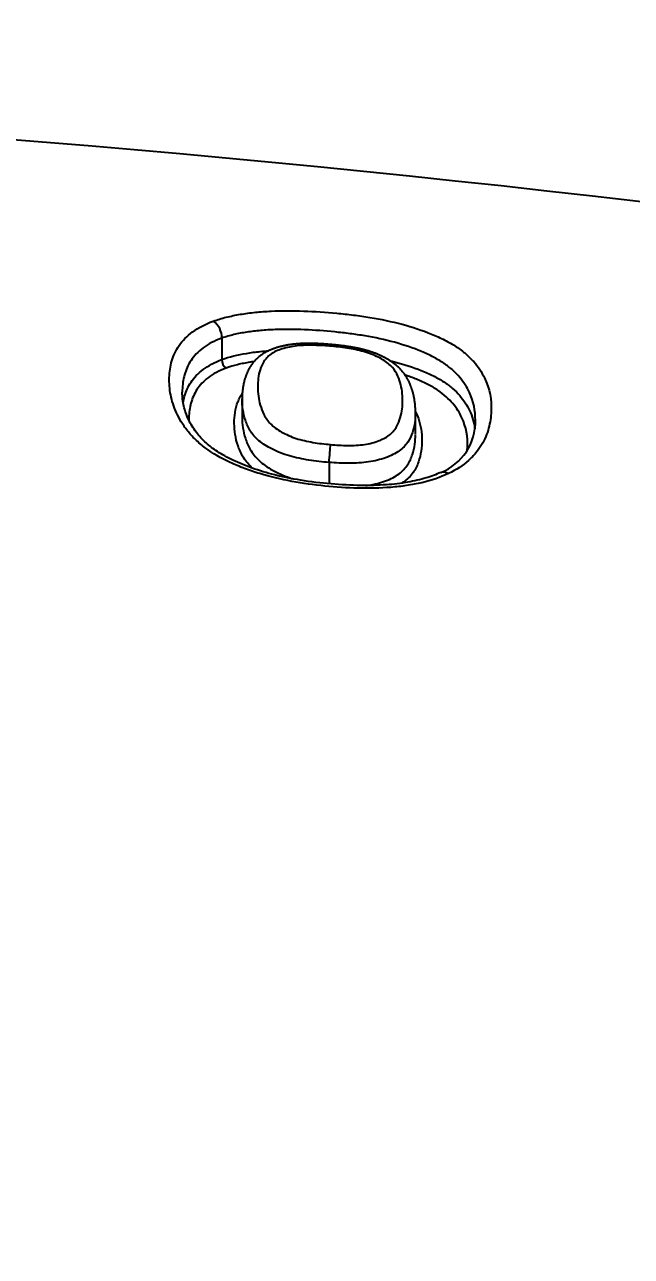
# Model space of a CAD drawing. Header units: millimetres. Extents: x 976 to 9349, y -1578 to 2211.
# Drawn here: x 5931.248 to 5931.672, y 661.093 to 661.954 of the extents above; entities that cross this region are included whole.
import ezdxf

# ---------------------------------------------------------------- set-up
doc = ezdxf.new("R2010")
doc.units = ezdxf.units.MM
doc.layers.add('Szkic', color=6, linetype='Continuous')
doc.layers.add('Wbudowane', color=175, linetype='Continuous')
doc.dimstyles.new('ISO-25', dxfattribs={"dimtxt": 4, "dimasz": 5, "dimexe": 1.25, "dimexo": 0.625, "dimgap": 1, "dimtad": 1, "dimtxsty": 'Standard', "dimcen": 2.5, "dimadec": 0, "dimazin": 0, "dimtfac": 1, "dimtmove": 0, "dimatfit": 3, "dimfxl": 1, "dimarcsym": 0})

# ---------------------------------------------------------------- blocks, each defined once
blk = doc.blocks.new('Z$W@#21058')
for p, q in [((21.01608, 143.26051), (21.01608, 143.2455)), ((21.01608, 143.26051), (21.01608, 143.26051)), ((21.01608, 143.2455), (21.01608, 143.24549)), ((21.03025, 143.21802), (21.03025, 143.20556)), ((21.15146, 143.19324), (21.15146, 143.20838)), ((21.09104, 143.17357), (21.09104, 143.1587))]:
    blk.add_line(p, q)
for centre, radius, start, end in [((20.08536, 134.57068), 9.23285, 71.919951, 91.398326), ((19.93395, 131.71214), 11.72448, 80.27926, 90.361369), ((21.00202, 143.26086), 0.01407, 358.58117, 54.99518), ((21.0231, 143.24532), 0.00702, 178.60315, 235.01444), ((21.15548, 143.20199), 0.0379, 291.1511, 1.66739)]:
    blk.add_arc(centre, radius, start, end)
blk.add_ellipse((21.09103, 143.1778), major_axis=(-0.00088, -0.00996), ratio=0.041587, start_param=1.136324, end_param=2.561054)
for points, knots in [([(21.01009, 143.27239), (21.01297, 143.27341), (21.01603, 143.27431), (21.02237, 143.27589), (21.02894, 143.27723), (21.03596, 143.27815), (21.04317, 143.27888), (21.0469, 143.27915), (21.05812, 143.27968), (21.0657, 143.27968), (21.08098, 143.27915), (21.08869, 143.27862), (21.10034, 143.27751), (21.10425, 143.27709), (21.11198, 143.27611), (21.11582, 143.27556), (21.12725, 143.27368), (21.13476, 143.27213), (21.14939, 143.26823), (21.15628, 143.26596), (21.16592, 143.262), (21.16901, 143.26059), (21.17476, 143.25765), (21.17743, 143.25611), (21.18236, 143.25289), (21.1846, 143.2512), (21.1887, 143.24768), (21.19054, 143.24587), (21.19539, 143.24037), (21.19783, 143.2366), (21.20345, 143.22498), (21.20472, 143.21723), (21.20432, 143.20741), (21.20414, 143.20544), (21.20356, 143.20149), (21.20316, 143.1995), (21.20155, 143.19356), (21.19996, 143.18967), (21.19654, 143.18399), (21.19522, 143.18213), (21.19218, 143.17847), (21.19045, 143.17668), (21.18468, 143.17157), (21.18006, 143.16849), (21.17451, 143.16581)], [0, 0, 0, 0, 0.03125, 0.03125, 0.0625, 0.09375, 0.09375, 0.125, 0.125, 0.1875, 0.1875, 0.25, 0.25, 0.28125, 0.28125, 0.3125, 0.3125, 0.375, 0.375, 0.4375, 0.4375, 0.46875, 0.46875, 0.5, 0.5, 0.53125, 0.53125, 0.5625, 0.5625, 0.625, 0.625, 0.75, 0.75, 0.78125, 0.78125, 0.8125, 0.8125, 0.875, 0.875, 0.90625, 0.90625, 0.9375, 0.9375, 1, 1, 1, 1]), ([(21.17451, 143.16581), (21.1689, 143.16316), (21.16265, 143.16105), (21.15243, 143.15865), (21.14886, 143.15798), (21.14162, 143.15689), (21.13794, 143.15648), (21.12676, 143.15557), (21.11909, 143.15541), (21.10353, 143.15579), (21.0958, 143.15632), (21.08039, 143.15787), (21.07272, 143.15891), (21.05747, 143.16175), (21.04984, 143.16357), (21.03898, 143.16688), (21.03544, 143.16808), (21.02854, 143.17069), (21.02516, 143.1721), (21.01542, 143.17663), (21.00957, 143.17999), (21.00199, 143.18563), (20.99968, 143.18761), (20.99556, 143.19161), (20.99373, 143.19365), (20.99044, 143.1978), (20.98898, 143.19992), (20.98643, 143.20414), (20.98533, 143.20624), (20.98247, 143.21252), (20.98114, 143.21667), (20.97951, 143.2249), (20.97921, 143.22898), (20.97946, 143.2369), (20.97999, 143.24076), (20.98163, 143.24638), (20.98231, 143.24822), (20.98401, 143.25185), (20.98502, 143.25363), (20.98857, 143.25876), (20.99164, 143.26194), (20.99963, 143.26776), (21.00442, 143.27029), (21.01009, 143.27239)], [0, 0, 0, 0, 0.0625, 0.0625, 0.09375, 0.09375, 0.125, 0.125, 0.1875, 0.1875, 0.25, 0.25, 0.3125, 0.3125, 0.375, 0.375, 0.40625, 0.40625, 0.4375, 0.4375, 0.5, 0.5, 0.53125, 0.53125, 0.5625, 0.5625, 0.59375, 0.59375, 0.625, 0.625, 0.6875, 0.6875, 0.75, 0.75, 0.8125, 0.8125, 0.84375, 0.84375, 0.875, 0.875, 0.9375, 0.9375, 1, 1, 1, 1]), ([(21.01608, 143.26051), (21.0135, 143.25957), (21.01112, 143.25852), (21.00675, 143.25623), (21.00476, 143.25498), (20.99937, 143.25097), (20.99663, 143.24802), (20.99347, 143.24328), (20.99257, 143.24163), (20.99108, 143.23829), (20.99047, 143.23659), (20.98904, 143.23141), (20.98857, 143.22785), (20.98844, 143.2237), (20.98844, 143.22318), (20.98844, 143.22266)], [0, 0, 0, 0, 0.120733, 0.120733, 0.241466, 0.241466, 0.482931, 0.482931, 0.603664, 0.603664, 0.724397, 0.724397, 0.965862, 0.965862, 1, 1, 1, 1]), ([(21.19337, 143.2031), (21.19337, 143.2096), (21.19216, 143.21605), (21.18749, 143.22609), (21.18531, 143.2296), (21.18097, 143.23472), (21.17934, 143.23642), (21.17564, 143.23972), (21.17361, 143.24132), (21.16913, 143.24436), (21.16669, 143.24581), (21.16143, 143.24858), (21.1586, 143.2499), (21.14977, 143.25361), (21.14345, 143.25574), (21.13005, 143.2594), (21.1232, 143.26085), (21.11276, 143.26261), (21.10926, 143.26313), (21.1022, 143.26405), (21.09863, 143.26445), (21.088, 143.26551), (21.08097, 143.26603), (21.06701, 143.26661), (21.06009, 143.26668), (21.04984, 143.26631), (21.04643, 143.2661), (21.03981, 143.26551), (21.03337, 143.26475), (21.02734, 143.26359), (21.02153, 143.26222), (21.01872, 143.26142), (21.01608, 143.26051)], [0, 0, 0, 0, 0.152851, 0.152851, 0.237566, 0.237566, 0.279923, 0.279923, 0.322281, 0.322281, 0.364638, 0.364638, 0.406996, 0.406996, 0.49171, 0.49171, 0.576425, 0.576425, 0.618783, 0.618783, 0.66114, 0.66114, 0.745855, 0.745855, 0.83057, 0.83057, 0.872928, 0.872928, 0.915285, 0.957643, 0.957643, 1, 1, 1, 1]), ([(21.01608, 143.2455), (21.02135, 143.24738), (21.02715, 143.24881), (21.03646, 143.25037), (21.03967, 143.2508), (21.04489, 143.25134), (21.04684, 143.2515), (21.0488, 143.25164)], [0, 0, 0, 0, 0.558795, 0.558795, 0.838193, 0.838193, 1, 1, 1, 1]), ([(21.09281, 143.25595), (21.09258, 143.25597), (21.09194, 143.25603), (21.09072, 143.25613), (21.08926, 143.25624), (21.08779, 143.25635), (21.08639, 143.25644), (21.08503, 143.25652), (21.08371, 143.25659), (21.08243, 143.25664), (21.08119, 143.25669), (21.07997, 143.25672), (21.07878, 143.25674), (21.07762, 143.25675), (21.07649, 143.25676), (21.07539, 143.25675), (21.07431, 143.25673), (21.07326, 143.2567), (21.07223, 143.25666), (21.07121, 143.25661), (21.07023, 143.25656), (21.06926, 143.25649), (21.06833, 143.25641), (21.0674, 143.25633), (21.06649, 143.25623), (21.06559, 143.25613), (21.06469, 143.25601), (21.0638, 143.25589), (21.06292, 143.25575), (21.06205, 143.25561), (21.0612, 143.25545), (21.06035, 143.25529), (21.05951, 143.25511), (21.05866, 143.25493), (21.05782, 143.25473), (21.05699, 143.25452), (21.05616, 143.2543), (21.05533, 143.25406), (21.05451, 143.25382), (21.05373, 143.25357), (21.05298, 143.25332), (21.05223, 143.25305), (21.05146, 143.25277), (21.05068, 143.25246), (21.04992, 143.25215), (21.04918, 143.25182), (21.04846, 143.25148), (21.04775, 143.25114), (21.04706, 143.25078), (21.04639, 143.25042), (21.04574, 143.25004), (21.04511, 143.24966), (21.04451, 143.24927), (21.04393, 143.24888), (21.04337, 143.24848), (21.04283, 143.24808), (21.04229, 143.24766), (21.04177, 143.24723), (21.04127, 143.24679), (21.04077, 143.24635), (21.04029, 143.24589), (21.03983, 143.24543), (21.03937, 143.24496), (21.03892, 143.24447), (21.03849, 143.24397), (21.03806, 143.24346), (21.03765, 143.24294), (21.03724, 143.24241), (21.03685, 143.24187), (21.03647, 143.24132), (21.0361, 143.24076), (21.03574, 143.24018), (21.0354, 143.2396), (21.03507, 143.23902), (21.03474, 143.23842), (21.03443, 143.2378), (21.03412, 143.23716), (21.03382, 143.23651), (21.03354, 143.23586), (21.03327, 143.23519), (21.03301, 143.23452), (21.03276, 143.23385), (21.03251, 143.23313), (21.03227, 143.23238), (21.03203, 143.23159), (21.0318, 143.23079), (21.0316, 143.22998), (21.0314, 143.22916), (21.03122, 143.22832), (21.03106, 143.22748), (21.03091, 143.22663), (21.03078, 143.22576), (21.03066, 143.22488), (21.03055, 143.22399), (21.03047, 143.22308), (21.03039, 143.22215), (21.03033, 143.22121), (21.03029, 143.22024), (21.03026, 143.21927), (21.03025, 143.2185), (21.03025, 143.21811), (21.03025, 143.21802)], [0, 0, 0, 0, 0.005721, 0.01891, 0.032923, 0.046349, 0.059266, 0.071749, 0.083859, 0.095643, 0.10714, 0.118384, 0.129486, 0.140257, 0.150765, 0.161042, 0.171113, 0.181, 0.19072, 0.200291, 0.20975, 0.218941, 0.227893, 0.236808, 0.245692, 0.25455, 0.263386, 0.272206, 0.281013, 0.289811, 0.298598, 0.307214, 0.315989, 0.324828, 0.333726, 0.342675, 0.351669, 0.360701, 0.369761, 0.378842, 0.386912, 0.395418, 0.404654, 0.413811, 0.422887, 0.431883, 0.440801, 0.449642, 0.458405, 0.467092, 0.475704, 0.484242, 0.492391, 0.500441, 0.508485, 0.516528, 0.524573, 0.532626, 0.540693, 0.548778, 0.556889, 0.565032, 0.573214, 0.581482, 0.589947, 0.598428, 0.606998, 0.61566, 0.624422, 0.63329, 0.642269, 0.651367, 0.660592, 0.66994, 0.678987, 0.688941, 0.698987, 0.709145, 0.719428, 0.729848, 0.740421, 0.751158, 0.762134, 0.774274, 0.786675, 0.799198, 0.811856, 0.824662, 0.83763, 0.850781, 0.864149, 0.87765, 0.891395, 0.905402, 0.919688, 0.934273, 0.949179, 0.964431, 0.980054, 0.996079, 1, 1, 1, 1]), ([(21.0929, 143.25475), (21.0888, 143.25512), (21.08472, 143.25539), (21.07866, 143.25553), (21.07666, 143.25553), (21.07266, 143.25541), (21.07069, 143.25528), (21.06691, 143.25487), (21.06508, 143.2546), (21.06156, 143.25389), (21.05986, 143.25346), (21.05672, 143.25247), (21.05525, 143.25191), (21.05257, 143.25065), (21.05134, 143.24994), (21.04923, 143.24841), (21.04832, 143.24759), (21.04674, 143.24588), (21.04606, 143.24498), (21.0443, 143.24223), (21.04349, 143.24033), (21.04223, 143.23645), (21.0418, 143.23447), (21.04127, 143.23042), (21.04117, 143.22835), (21.0412, 143.2221), (21.0417, 143.21785), (21.0436, 143.21136), (21.04441, 143.20917), (21.04611, 143.2059), (21.04676, 143.20481), (21.0483, 143.20266), (21.04918, 143.20159), (21.05225, 143.19848), (21.05483, 143.19659), (21.0594, 143.194), (21.06104, 143.19318), (21.06445, 143.19169), (21.06623, 143.19102), (21.06996, 143.1898), (21.07191, 143.18927), (21.07583, 143.18835), (21.07781, 143.18796), (21.08382, 143.18694), (21.08791, 143.18647), (21.092, 143.18611)], [0, 0, 0, 0, 0.0625, 0.0625, 0.09375, 0.09375, 0.125, 0.125, 0.15625, 0.15625, 0.1875, 0.1875, 0.21875, 0.21875, 0.25, 0.25, 0.28125, 0.28125, 0.3125, 0.3125, 0.375, 0.375, 0.4375, 0.4375, 0.5, 0.5, 0.625, 0.625, 0.6875, 0.6875, 0.71875, 0.71875, 0.75, 0.75, 0.8125, 0.8125, 0.84375, 0.84375, 0.875, 0.875, 0.90625, 0.90625, 0.9375, 0.9375, 1, 1, 1, 1]), ([(21.092, 143.18611), (21.09605, 143.18575), (21.10009, 143.1855), (21.10608, 143.18545), (21.10807, 143.18549), (21.11202, 143.18571), (21.11396, 143.1859), (21.11768, 143.18644), (21.11947, 143.1868), (21.12291, 143.18769), (21.12456, 143.18822), (21.12761, 143.18941), (21.12902, 143.19007), (21.13161, 143.19154), (21.13279, 143.19236), (21.1348, 143.19408), (21.13566, 143.19499), (21.13717, 143.19688), (21.13782, 143.19786), (21.13948, 143.20082), (21.14026, 143.20284), (21.14206, 143.20892), (21.14249, 143.21305), (21.14246, 143.22129), (21.14199, 143.22536), (21.14021, 143.23145), (21.13945, 143.23349), (21.13729, 143.2375), (21.13589, 143.23948), (21.13197, 143.24327), (21.1295, 143.24501), (21.12507, 143.24738), (21.12347, 143.24814), (21.12014, 143.2495), (21.11839, 143.25013), (21.11472, 143.25125), (21.11279, 143.25174), (21.1089, 143.2526), (21.10694, 143.25296), (21.10099, 143.25393), (21.09695, 143.25439), (21.0929, 143.25475)], [0, 0, 0, 0, 0.0625, 0.0625, 0.09375, 0.09375, 0.125, 0.125, 0.15625, 0.15625, 0.1875, 0.1875, 0.21875, 0.21875, 0.25, 0.25, 0.28125, 0.28125, 0.3125, 0.3125, 0.375, 0.375, 0.5, 0.5, 0.625, 0.625, 0.6875, 0.6875, 0.75, 0.75, 0.8125, 0.8125, 0.84375, 0.84375, 0.875, 0.875, 0.90625, 0.90625, 0.9375, 0.9375, 1, 1, 1, 1]), ([(21.15145, 143.20838), (21.15146, 143.20846), (21.15146, 143.20884), (21.15145, 143.20962), (21.15142, 143.21065), (21.15137, 143.21169), (21.15131, 143.2127), (21.15123, 143.21371), (21.15114, 143.21469), (21.15102, 143.21566), (21.15089, 143.21662), (21.15075, 143.21757), (21.15059, 143.2185), (21.15041, 143.21943), (21.15022, 143.22034), (21.15001, 143.22125), (21.14978, 143.22215), (21.14954, 143.22304), (21.14928, 143.22392), (21.14903, 143.22474), (21.14877, 143.22551), (21.14852, 143.22623), (21.14825, 143.22697), (21.14796, 143.2277), (21.14767, 143.22841), (21.14736, 143.22912), (21.14704, 143.2298), (21.14673, 143.23045), (21.1464, 143.23109), (21.14606, 143.23174), (21.1457, 143.23237), (21.14533, 143.233), (21.14494, 143.23362), (21.14455, 143.23423), (21.14414, 143.23484), (21.14373, 143.23541), (21.14333, 143.23595), (21.14292, 143.23648), (21.14248, 143.23703), (21.142, 143.23759), (21.14152, 143.23814), (21.14103, 143.23867), (21.14053, 143.23919), (21.14001, 143.23971), (21.13949, 143.2402), (21.13896, 143.24069), (21.13843, 143.24116), (21.13786, 143.24164), (21.13728, 143.24211), (21.13666, 143.24259), (21.13603, 143.24306), (21.13539, 143.24353), (21.13473, 143.24398), (21.13405, 143.24443), (21.13336, 143.24487), (21.13265, 143.24531), (21.13196, 143.24572), (21.13128, 143.2461), (21.13059, 143.24649), (21.12987, 143.24688), (21.12911, 143.24727), (21.12834, 143.24765), (21.12757, 143.24802), (21.12679, 143.24838), (21.126, 143.24873), (21.12522, 143.24906), (21.12443, 143.24939), (21.12364, 143.24971), (21.12285, 143.25001), (21.12205, 143.2503), (21.12125, 143.25059), (21.12042, 143.25087), (21.11959, 143.25114), (21.11875, 143.25141), (21.1179, 143.25166), (21.11705, 143.25191), (21.11619, 143.25215), (21.11532, 143.25238), (21.11443, 143.2526), (21.11353, 143.25282), (21.1126, 143.25304), (21.11166, 143.25325), (21.11069, 143.25345), (21.10971, 143.25365), (21.10871, 143.25384), (21.10769, 143.25403), (21.10664, 143.25421), (21.10556, 143.25439), (21.10446, 143.25457), (21.10333, 143.25473), (21.10218, 143.2549), (21.10101, 143.25506), (21.09981, 143.25521), (21.09858, 143.25536), (21.09732, 143.2555), (21.09602, 143.25564), (21.09469, 143.25577), (21.09359, 143.25588), (21.093, 143.25593), (21.09281, 143.25595)], [0, 0, 0, 0, 0.003232, 0.019936, 0.036764, 0.053349, 0.069586, 0.085506, 0.101137, 0.116504, 0.13163, 0.146536, 0.16124, 0.17576, 0.190167, 0.204424, 0.218553, 0.232567, 0.246476, 0.260279, 0.271184, 0.282819, 0.294251, 0.305484, 0.316533, 0.327412, 0.338136, 0.347591, 0.357643, 0.367512, 0.377261, 0.386901, 0.396444, 0.4059, 0.415279, 0.424591, 0.432545, 0.440744, 0.449833, 0.458825, 0.467711, 0.476492, 0.485169, 0.493741, 0.50221, 0.510578, 0.518846, 0.526967, 0.535938, 0.544739, 0.55358, 0.562458, 0.571375, 0.58033, 0.589326, 0.598362, 0.60744, 0.615381, 0.623595, 0.632618, 0.641606, 0.650549, 0.659439, 0.668267, 0.677028, 0.685715, 0.694323, 0.702847, 0.711304, 0.719486, 0.728003, 0.73652, 0.745039, 0.753561, 0.762087, 0.770619, 0.779158, 0.787707, 0.796228, 0.805077, 0.814056, 0.823144, 0.832357, 0.841711, 0.851225, 0.86092, 0.870822, 0.880961, 0.891373, 0.901917, 0.912659, 0.923617, 0.934812, 0.946267, 0.95801, 0.970073, 0.982494, 0.99532, 1, 1, 1, 1]), ([(20.98903, 143.21543), (20.98928, 143.21692), (20.9896, 143.2184), (20.99097, 143.22328), (20.99244, 143.22663), (20.99666, 143.2329), (20.99939, 143.23583), (21.00658, 143.2412), (21.01092, 143.24354), (21.01608, 143.24549)], [0, 0, 0, 0, 0.124677, 0.124677, 0.416451, 0.416451, 0.708226, 0.708226, 1, 1, 1, 1]), ([(21.03858, 143.24408), (21.0376, 143.24395), (21.03362, 143.24335), (21.02981, 143.24259), (21.02426, 143.24124), (21.02158, 143.24045), (21.01908, 143.23957)], [0, 0, 0, 0, 0.139304, 0.569652, 0.569652, 1, 1, 1, 1]), ([(21.13368, 143.24467), (21.13469, 143.24442), (21.1357, 143.24417), (21.14335, 143.24221), (21.14966, 143.24019), (21.15851, 143.23665), (21.16135, 143.23538), (21.16661, 143.23273), (21.16906, 143.23134), (21.17356, 143.22842), (21.1756, 143.22688), (21.17932, 143.22366), (21.18095, 143.22202), (21.18385, 143.21868), (21.18512, 143.21698), (21.18735, 143.21353), (21.18832, 143.21177), (21.19119, 143.20569), (21.1924, 143.20137), (21.19297, 143.19702)], [0, 0, 0, 0, 0.027925, 0.027925, 0.213898, 0.213898, 0.306885, 0.306885, 0.399871, 0.399871, 0.492858, 0.492858, 0.585845, 0.585845, 0.678831, 0.678831, 0.771818, 0.771818, 1, 1, 1, 1]), ([(21.01908, 143.23957), (21.01416, 143.23773), (21.01004, 143.23549), (21.00325, 143.23035), (21.00068, 143.22754), (20.99772, 143.22303), (20.99688, 143.22148), (20.99547, 143.2183), (20.99491, 143.21668), (20.99356, 143.21178), (20.99312, 143.20842), (20.993, 143.20439), (20.99299, 143.20381), (20.99299, 143.20322)], [0, 0, 0, 0, 0.239839, 0.239839, 0.479677, 0.479677, 0.599597, 0.599597, 0.719516, 0.719516, 0.959355, 0.959355, 1, 1, 1, 1]), ([(21.18764, 143.18202), (21.18771, 143.18286), (21.18776, 143.1837), (21.18806, 143.19138), (21.18701, 143.19813), (21.18312, 143.20656), (21.18221, 143.20825), (21.18012, 143.21156), (21.17893, 143.2132), (21.17621, 143.21642), (21.17468, 143.218), (21.17117, 143.22111), (21.16924, 143.22261), (21.16498, 143.22544), (21.16265, 143.22679), (21.15764, 143.22935), (21.15493, 143.23058), (21.14959, 143.23275), (21.14698, 143.2337), (21.1443, 143.2346)], [0, 0, 0, 0, 0.0429928, 0.0429928, 0.3942228, 0.3942228, 0.4820303, 0.4820303, 0.5698378, 0.5698378, 0.6576452, 0.6576452, 0.7454527, 0.7454527, 0.8332602, 0.8332602, 0.9210677, 0.9210677, 1, 1, 1, 1]), ([(21.16919, 143.16665), (21.16573, 143.16505), (21.15911, 143.16256), (21.14586, 143.15943), (21.13063, 143.15769), (21.11244, 143.15723), (21.09234, 143.15837), (21.07205, 143.16077), (21.05344, 143.16452), (21.0374, 143.16932), (21.02386, 143.17487), (21.01292, 143.18091), (21.00433, 143.18747), (20.99757, 143.19505), (20.99236, 143.20363), (20.98911, 143.21342), (20.9884, 143.21917), (20.98843, 143.22266)], [0, 0, 0, 0, 0.053503, 0.110033, 0.171741, 0.241302, 0.321457, 0.40357, 0.474741, 0.540098, 0.601118, 0.655979, 0.707077, 0.766617, 0.836858, 0.915798, 1, 1, 1, 1]), ([(21.0376, 143.16952), (21.03634, 143.17064), (21.0352, 143.17181), (21.03306, 143.17432), (21.03208, 143.17565), (21.02953, 143.17968), (21.02832, 143.1824), (21.02554, 143.19053), (21.02483, 143.19579), (21.02478, 143.20348), (21.02493, 143.20602), (21.02571, 143.21101), (21.02634, 143.21347), (21.02773, 143.21704), (21.02827, 143.21821), (21.02934, 143.22012), (21.02983, 143.22089), (21.03036, 143.22163)], [0, 0, 0, 0, 0.065906, 0.065906, 0.139615, 0.139615, 0.287031, 0.287031, 0.581865, 0.581865, 0.729281, 0.729281, 0.876698, 0.876698, 0.950406, 0.950406, 1, 1, 1, 1]), ([(21.09104, 143.17357), (21.08631, 143.17396), (21.08158, 143.17447), (21.07464, 143.17556), (21.07235, 143.17598), (21.06781, 143.17695), (21.06555, 143.17751), (21.05905, 143.17941), (21.05505, 143.18097), (21.04776, 143.18462), (21.04462, 143.18662), (21.04073, 143.18988), (21.03957, 143.19104), (21.03756, 143.19338), (21.03669, 143.19457), (21.03443, 143.1982), (21.03336, 143.20069), (21.03092, 143.20809), (21.03028, 143.21295), (21.03025, 143.21783), (21.03025, 143.21792), (21.03025, 143.21802)], [0, 0, 0, 0, 0.124372, 0.124372, 0.186558, 0.186558, 0.248744, 0.248744, 0.373117, 0.373117, 0.497489, 0.497489, 0.559675, 0.559675, 0.621861, 0.621861, 0.746233, 0.746233, 0.994978, 0.994978, 1, 1, 1, 1]), ([(21.15146, 143.20838), (21.15146, 143.2061), (21.15132, 143.2038), (21.15066, 143.19918), (21.15013, 143.19685), (21.14856, 143.19224), (21.14754, 143.18996), (21.14455, 143.18555), (21.14262, 143.18348), (21.13873, 143.1807), (21.13727, 143.17984), (21.13413, 143.17826), (21.13243, 143.17754), (21.12881, 143.17624), (21.12686, 143.17566), (21.12284, 143.17467), (21.12075, 143.17426), (21.11644, 143.17361), (21.1142, 143.17337), (21.10964, 143.17306), (21.10734, 143.17299), (21.10041, 143.17296), (21.09573, 143.17319), (21.09104, 143.17357)], [0, 0, 0, 0, 0.121363, 0.121363, 0.246883, 0.246883, 0.372402, 0.372402, 0.497922, 0.497922, 0.560682, 0.560682, 0.623441, 0.623441, 0.686201, 0.686201, 0.748961, 0.748961, 0.811721, 0.811721, 0.87448, 0.87448, 1, 1, 1, 1]), ([(21.15145, 143.20905), (21.15228, 143.20749), (21.15294, 143.20592), (21.15524, 143.19931), (21.15592, 143.19428), (21.15595, 143.18665), (21.1558, 143.1841), (21.15504, 143.17898), (21.15443, 143.17643), (21.15309, 143.17265), (21.15257, 143.17139), (21.15133, 143.16891), (21.15061, 143.16768), (21.14808, 143.1641), (21.14592, 143.16186), (21.14268, 143.15959), (21.14231, 143.15934), (21.14194, 143.1591)], [0, 0, 0, 0, 0.093133, 0.093133, 0.38932, 0.38932, 0.537414, 0.537414, 0.685508, 0.685508, 0.759555, 0.759555, 0.833602, 0.833602, 0.981696, 0.981696, 1, 1, 1, 1]), ([(21.03025, 143.2053), (21.03025, 143.20526), (21.03025, 143.20522), (21.03029, 143.20034), (21.03093, 143.19539), (21.03341, 143.18772), (21.03448, 143.18513), (21.03675, 143.18128), (21.03762, 143.18), (21.03964, 143.17746), (21.0408, 143.17618), (21.0434, 143.17375), (21.04485, 143.17258), (21.04799, 143.17033), (21.04971, 143.16924), (21.05517, 143.16616), (21.05916, 143.16439), (21.06439, 143.16261), (21.06528, 143.16232), (21.06618, 143.16205)], [0, 0, 0, 0, 0.002916, 0.002916, 0.324436, 0.324436, 0.485196, 0.485196, 0.565576, 0.565576, 0.645956, 0.645956, 0.726336, 0.726336, 0.806716, 0.806716, 0.967476, 0.967476, 1, 1, 1, 1]), ([(21.11684, 143.15746), (21.11742, 143.15753), (21.11799, 143.1576), (21.12072, 143.158), (21.1228, 143.1584), (21.12684, 143.15941), (21.12878, 143.16), (21.13239, 143.16134), (21.13408, 143.16208), (21.13722, 143.16372), (21.13867, 143.16463), (21.14258, 143.16756), (21.14449, 143.16973), (21.14673, 143.17316), (21.14737, 143.17433), (21.14846, 143.17669), (21.14892, 143.17787), (21.15011, 143.18145), (21.15066, 143.18386), (21.15131, 143.18851), (21.15145, 143.19075), (21.15146, 143.19298)], [0, 0, 0, 0, 0.0218507, 0.0218507, 0.1043024, 0.1043024, 0.1867542, 0.1867542, 0.2692059, 0.2692059, 0.3516576, 0.3516576, 0.5165611, 0.5165611, 0.5990128, 0.5990128, 0.6814645, 0.6814645, 0.846368, 0.846368, 1, 1, 1, 1]), ([(21.16919, 143.16665), (21.16986, 143.16697), (21.17062, 143.16709), (21.17242, 143.1669), (21.17348, 143.16649), (21.17451, 143.16581)], [0, 0, 0, 0, 0.4479214, 0.4479214, 1, 1, 1, 1])]:
    blk.add_open_spline(points, degree=3, knots=knots)
blk.add_rational_spline([(21.0929, 143.25475), (21.09292, 143.25594), (21.09281, 143.25595)], [1, 0.902720733683, 0.865903231974], degree=2)
blk = doc.blocks.new('*D311')
at = {"layer": 'Defpoints', "color": 0}
for p in [(224.5839, 223.65624), (228.93986, 0.0694), (287.79053, 0.0694)]:
    blk.add_point(p, dxfattribs=at)
at = {"layer": 'Szkic', "color": 0, "lineweight": -2}
for p, q in [((225.2089, 223.65624), (289.04053, 223.65624)), ((287.79053, 218.65624), (287.79053, 5.0694)), ((229.56486, 0.0694), (289.04053, 0.0694))]:
    blk.add_line(p, q, dxfattribs=at)
at = {"layer": 'Szkic', "color": 0}
for points in [[(288.62386, 218.65624), (286.9572, 218.65624), (287.79053, 223.65624)], [(286.9572, 5.0694), (288.62386, 5.0694), (287.79053, 0.0694)]]:
    blk.add_solid(points, dxfattribs=at)
at = {"layer": 'Szkic', "color": 0, "insert": (284.4572, 111.86282), "char_height": 4, "attachment_point": 5, "rotation": 90}
blk.add_mtext('223,59', dxfattribs=at)

msp = doc.modelspace()

# ---------------------------------------------------------------- block references
at = {"layer": 'Wbudowane'}
msp.add_blockref('Z$W@#21058', (5910.37006, 518.47399), dxfattribs=at)

# ---------------------------------------------------------------- dimensions: what is measured, and where the dimension line sits
at = {"layer": 'Szkic'}
dim = msp.add_linear_dim(base=(5993.58311, 455.74271), p1=(5930.37648, 679.32954), p2=(5934.73244, 455.74271), angle=90, dimstyle='ISO-25', dxfattribs=at)
dim.commit()
dim.dimension.update_dxf_attribs({"geometry": '*D311', "text_midpoint": (5990.24978, 567.53613), "insert": (5705.79258, 455.67331)})

doc.saveas('drawing.dxf')
